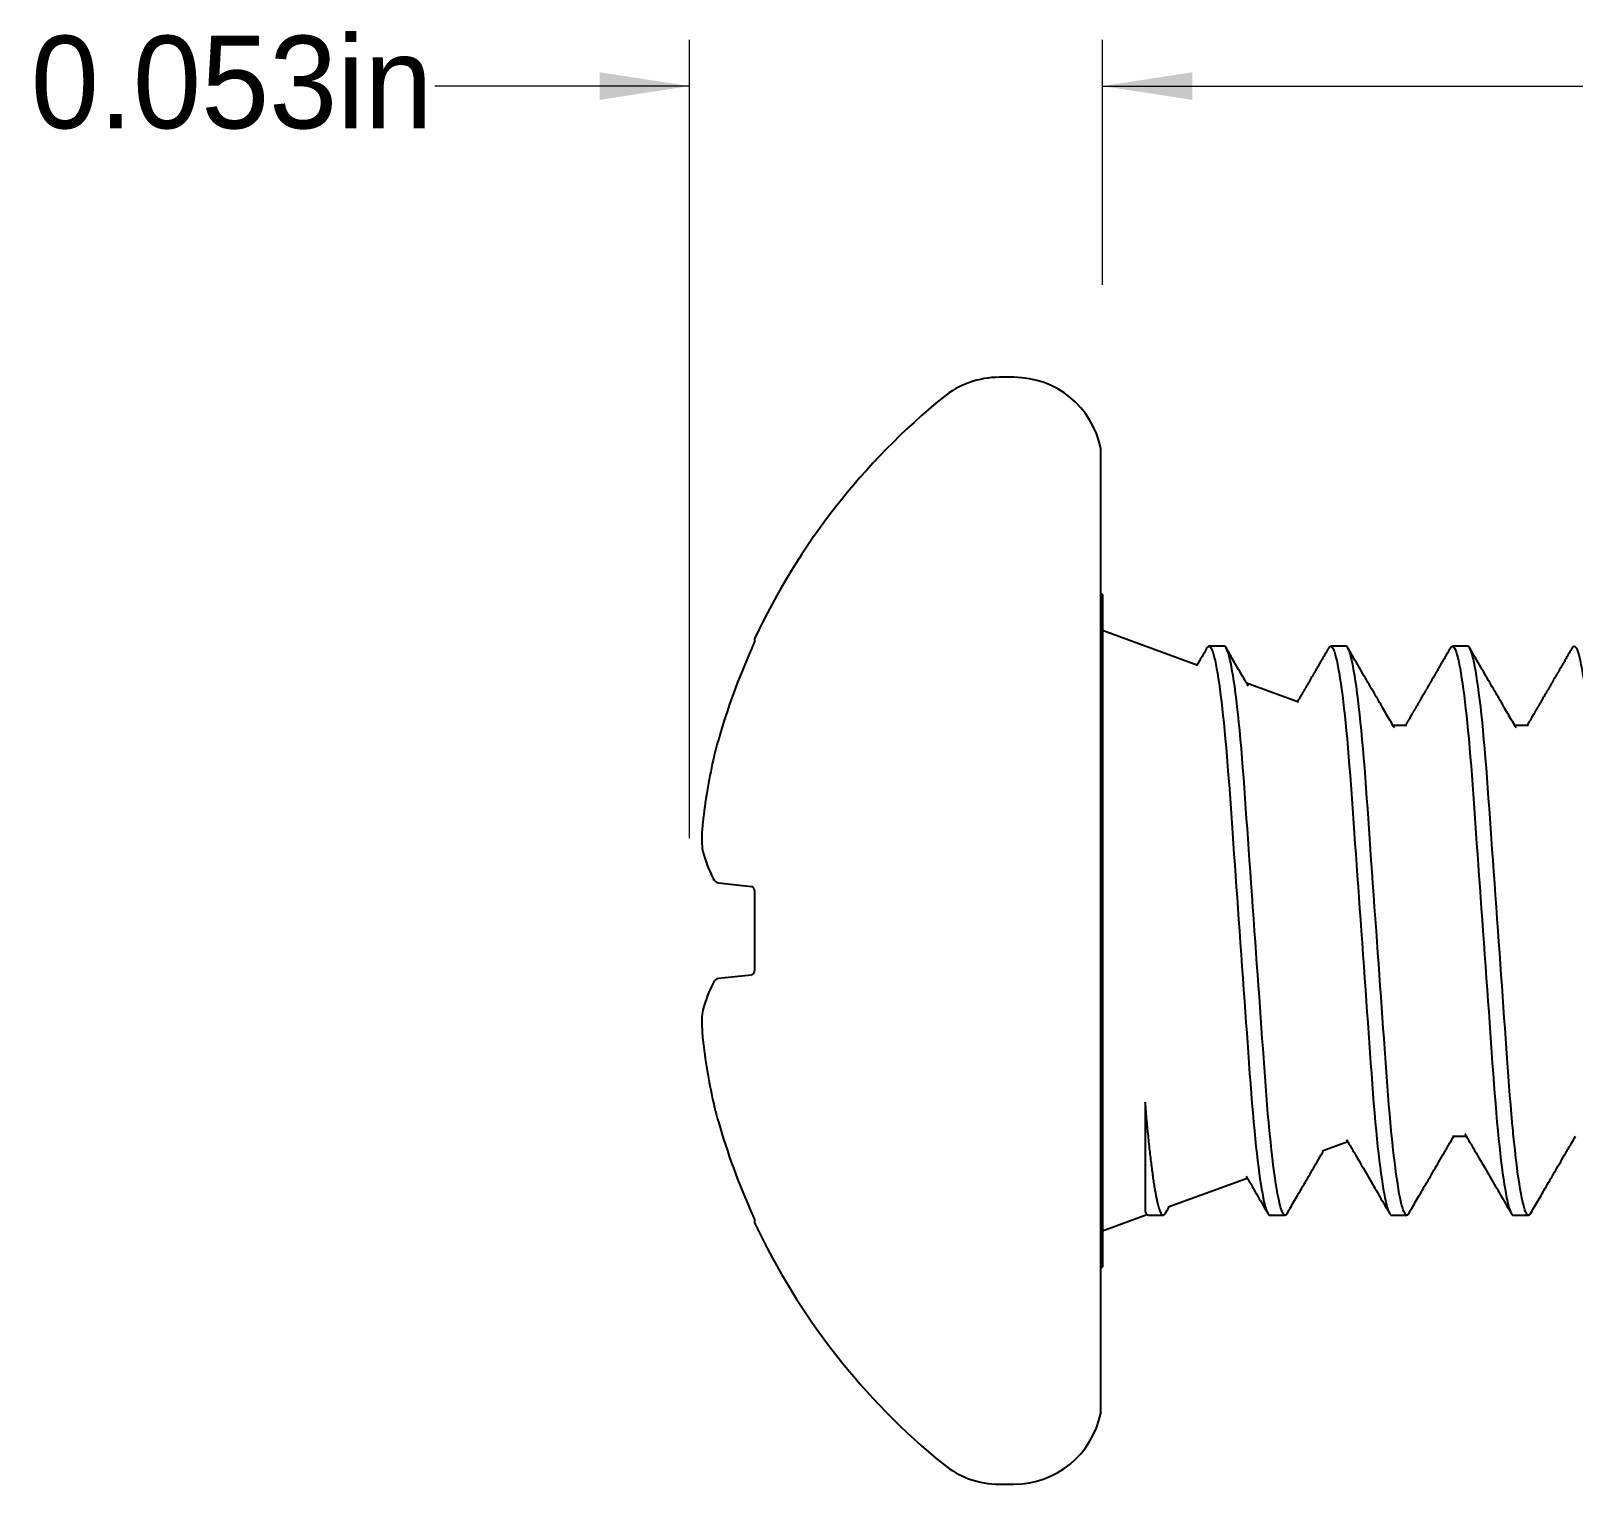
# Model space of a CAD drawing. Header units: inches. Extents: x 0.024 to 1.021, y 0.024 to 0.783.
# Drawn here: x 0.3899 to 0.5879, y 0.3055 to 0.4919 of the extents above; entities that cross this region are included whole.
import ezdxf

# ---------------------------------------------------------------- set-up
doc = ezdxf.new("R2010")
doc.units = ezdxf.units.IN
doc.header["$LTSCALE"] = 0.09496
doc.header["$MEASUREMENT"] = 0
doc.linetypes.add('SLD-Solid', pattern=[0])
doc.styles.add('SLDTEXTSTYLE0', font='ARIAL.TTF', dxfattribs={"width": 0.948})
doc.dimstyles.new('SLDDIMSTYLE0', dxfattribs={"dimtxt": 0.0115222461, "dimasz": 0.0115222461, "dimexe": 0, "dimexo": 0.0625, "dimgap": 0.0028805615, "dimtad": 0, "dimtih": 1, "dimtoh": 1, "dimdec": 3, "dimrnd": 1e-09, "dimdsep": 46, "dimtxsty": 'SLDTEXTSTYLE0', "dimsah": 1, "dimcen": 0.09, "dimadec": 0, "dimazin": 2, "dimtfac": 1, "dimtdec": 3, "dimtofl": 0, "dimtmove": 0, "dimatfit": 3, "dimfxl": 1, "dimfrac": 2, "dimtolj": 1, "dimtzin": 12, "dimarcsym": 0})
doc.dimstyles.new('SLDDIMSTYLE1', dxfattribs={"dimtxt": 0.0115222461, "dimasz": 0.0115222461, "dimexe": 0, "dimexo": 0.0625, "dimgap": 0.0028805615, "dimtad": 0, "dimtih": 1, "dimtoh": 1, "dimdec": 3, "dimrnd": 1e-09, "dimdsep": 46, "dimtxsty": 'SLDTEXTSTYLE0', "dimsah": 1, "dimcen": 0.09, "dimadec": 0, "dimazin": 2, "dimtfac": 1, "dimtdec": 3, "dimtmove": 0, "dimatfit": 0, "dimfxl": 1, "dimfrac": 2, "dimtolj": 1, "dimtzin": 12, "dimarcsym": 0})

# ---------------------------------------------------------------- blocks, each defined once
blk = doc.blocks.new('_D')
at = {"color": 7, "linetype": 'SLD-Solid', "lineweight": 0}
for p, q in [((0.5274577051, 0.4593408086), (0.5274577051, 0.4907699609)), ((0.8399577051, 0.4150751836), (0.8399577051, 0.4907699609)), ((0.5274577051, 0.4848349609), (0.6577738501, 0.4848349609)), ((0.8399577051, 0.4848349609), (0.7096501499, 0.4848349609))]:
    blk.add_line(p, q, dxfattribs=at)
at = {"color": 7, "linetype": 'SLD-Solid', "lineweight": 18}
for points in [[(0.5274577051, 0.4848349609), (0.5389799512, 0.4830623076), (0.5389799512, 0.4866076141)], [(0.8399577051, 0.4848349609), (0.828435459, 0.4866076141), (0.828435459, 0.4830623076)]]:
    blk.add_solid(points, dxfattribs=at)
at = {"color": 7, "linetype": 'SLD-Solid', "lineweight": 18, "insert": (0.6577738501, 0.4912886485), "char_height": 0.01187, "attachment_point": 1, "style": 'SLDTEXTSTYLE0'}
blk.add_mtext('0.313in', dxfattribs=at)
blk = doc.blocks.new('_D_2')
at = {"color": 7, "linetype": 'SLD-Solid', "lineweight": 0}
for p, q in [((0.4744577051, 0.3883408086), (0.4744577051, 0.4907699609)), ((0.5274577051, 0.4593408086), (0.5274577051, 0.4907699609)), ((0.4744577051, 0.4848349609), (0.441780701, 0.4848349609)), ((0.5274577051, 0.4848349609), (0.5496158706, 0.4848349609))]:
    blk.add_line(p, q, dxfattribs=at)
at = {"color": 7, "linetype": 'SLD-Solid', "lineweight": 18}
for points in [[(0.4744577051, 0.4848349609), (0.462935459, 0.4866076141), (0.462935459, 0.4830623076)], [(0.5274577051, 0.4848349609), (0.5389799512, 0.4830623076), (0.5389799512, 0.4866076141)]]:
    blk.add_solid(points, dxfattribs=at)
at = {"color": 7, "linetype": 'SLD-Solid', "lineweight": 18, "insert": (0.3899044013, 0.4912886485), "char_height": 0.01187, "attachment_point": 1, "style": 'SLDTEXTSTYLE0'}
blk.add_mtext('0.053in', dxfattribs=at)

msp = doc.modelspace()

# ---------------------------------------------------------------- linework, layer by layer
at = {"color": 7, "linetype": 'SLD-Solid', "lineweight": 25}
for p, q in [((0.5160977051, 0.4474708086), (0.5142077051, 0.4474708086)), ((0.5272349505, 0.3145922012), (0.5272349505, 0.438349416)), ((0.5274577051, 0.4195963086), (0.5272349505, 0.4198190631)), ((0.5274577051, 0.4195963086), (0.5274577051, 0.3333453086)), ((0.4828090664, 0.4139330452), (0.4828090664, 0.4136318619)), ((0.5397110317, 0.4105109624), (0.5274577051, 0.4149708086)), ((0.5430827051, 0.4129708086), (0.5411295801, 0.4129708086)), ((0.5587077051, 0.4129708086), (0.5567545801, 0.4129708086)), ((0.5743327051, 0.4129708086), (0.5723795801, 0.4129708086)), ((0.5526223816, 0.4058116154), (0.5459637639, 0.408235154)), ((0.5665198571, 0.4028220731), (0.5647462979, 0.4028220731)), ((0.5821448571, 0.4028220731), (0.5803712979, 0.4028220731)), ((0.4781518899, 0.3826003341), (0.4824189695, 0.382151846)), ((0.4828090664, 0.3812116194), (0.4828090664, 0.3717299978)), ((0.4824189695, 0.3707897712), (0.4781518899, 0.3703412831)), ((0.5329526599, 0.3544794357), (0.5329526599, 0.340409875)), ((0.5556710176, 0.3482396146), (0.558933155, 0.3494269355)), ((0.5723792321, 0.3501195441), (0.574153432, 0.3501195441)), ((0.53588804, 0.3410391996), (0.546043533, 0.3447354967)), ((0.4828090664, 0.3393097553), (0.4828090664, 0.339008572)), ((0.5274577051, 0.3379708086), (0.5331713163, 0.340050393)), ((0.5333170801, 0.3399708086), (0.5352702051, 0.3399708086)), ((0.5489420801, 0.3399708086), (0.5508952051, 0.3399708086)), ((0.5645670801, 0.3399708086), (0.5665202051, 0.3399708086)), ((0.5801920801, 0.3399708086), (0.5821452051, 0.3399708086)), ((0.5272349505, 0.3331225541), (0.5274577051, 0.3333453086)), ((0.5142077051, 0.3054708086), (0.5160977051, 0.3054708086))]:
    msp.add_line(p, q, dxfattribs=at)
at = {"color": 7, "linetype": 'SLD-Solid', "lineweight": 25, "flags": 128}
for points in [[(0.5408674301, 0.4127373687), (0.5408731761, 0.4127486002), (0.5409609663, 0.41287285), (0.5410464749, 0.4129465332), (0.5411295801, 0.4129708086), (0.5412194297, 0.412942479), (0.5413120711, 0.4128564193), (0.5414073488, 0.4127111969), (0.541505088, 0.41250563), (0.5416050953, 0.4122388082), (0.5417071597, 0.4119101116), (0.541805072, 0.4115432395), (0.5419044081, 0.4111210766), (0.5420049548, 0.4106438779), (0.5421064894, 0.4101121602), (0.5422087821, 0.4095267035), (0.5423115967, 0.4088885482), (0.5424146935, 0.40819899), (0.5425178301, 0.4074595711), (0.5426207642, 0.4066720692), (0.5427232549, 0.4058384826), (0.5428232539, 0.4049770545), (0.5429223761, 0.4040755582), (0.543020408, 0.4031364082), (0.5431171439, 0.4021621516), (0.5432199268, 0.4010737035), (0.5433207364, 0.3999508812), (0.5434193556, 0.3987972366), (0.5435155842, 0.3976163776), (0.5436092403, 0.3964119351), (0.543700161, 0.3951875326), (0.5437841878, 0.3940138264), (0.5438703338, 0.3928064046), (0.5439588937, 0.3915651493), (0.5440497293, 0.3902919974), (0.5441426875, 0.3889890954), (0.5442376006, 0.387658792), (0.5443342876, 0.3863036272), (0.5444325545, 0.3849263186), (0.5445321959, 0.3835297456), (0.544632996, 0.3821169311), (0.5447329069, 0.3807165797), (0.5448334998, 0.3793066702), (0.5449345501, 0.3778903485), (0.5450358301, 0.3764708086), (0.5451451944, 0.3749379582), (0.5452542696, 0.3734091594), (0.5453627693, 0.3718884281), (0.5454704119, 0.3703797097), (0.5455769233, 0.3688868452), (0.5456820393, 0.3674135397), (0.5457796434, 0.3660455203), (0.5458755818, 0.364700848), (0.5459696659, 0.3633821649), (0.5460617204, 0.3620919291), (0.5461515839, 0.3608324027), (0.5462491113, 0.3594654585), (0.5463435575, 0.3581418145), (0.5464383756, 0.3568480576), (0.5465362661, 0.3555753598), (0.5466370444, 0.3543279355), (0.5467405028, 0.3531100164), (0.5468464106, 0.3519258114), (0.5469545162, 0.3507794657), (0.5470544235, 0.349774075), (0.5471557055, 0.3488062032), (0.5472581353, 0.3478786475), (0.5473614773, 0.3469940526), (0.5474654885, 0.3461548868), (0.5475680537, 0.3453771225), (0.5476707867, 0.3446473144), (0.5477734479, 0.3439671878), (0.5478757981, 0.343338235), (0.547979671, 0.3427504916), (0.5480827268, 0.3422183868), (0.548184725, 0.3417426978), (0.5482854336, 0.3413239213), (0.5483846305, 0.3409622746), (0.5484821052, 0.3406577006), (0.5485776599, 0.340409875), (0.5486724298, 0.340215883), (0.5487648598, 0.3400788131), (0.5488547905, 0.3399975632), (0.5489420801, 0.3399708086), (0.5489420801, 0.3399708086)], [(0.55115743, 0.3402043949), (0.5511516091, 0.340193017), (0.5510638188, 0.3400687672), (0.5509783102, 0.339995084), (0.5508952051, 0.3399708086), (0.550806935, 0.3399981612), (0.5507159665, 0.3400812371), (0.5506224467, 0.3402214017), (0.5505265406, 0.3404197873), (0.5504284307, 0.3406772741), (0.550328316, 0.3409944725), (0.5502322782, 0.3413485329), (0.5501348398, 0.3417560002), (0.5500362019, 0.3422166664), (0.5499365747, 0.3427300791), (0.5498361751, 0.3432955408), (0.5497234837, 0.3439869353), (0.549610424, 0.3447403246), (0.5494973154, 0.3455536911), (0.5493844776, 0.3464246766), (0.5492722279, 0.3473506055), (0.549160878, 0.3483285117), (0.5490507312, 0.3493551697), (0.5489420801, 0.3504271282), (0.5489076412, 0.3507794657), (0.5488048584, 0.3518679137), (0.5487040487, 0.352990736), (0.5486054295, 0.3541443806), (0.5485092009, 0.3553252396), (0.5484155448, 0.3565296821), (0.5483246241, 0.3577540846), (0.5482405973, 0.3589277908), (0.5481544513, 0.3601352126), (0.5480658915, 0.3613764679), (0.5479750559, 0.3626496198), (0.5478820977, 0.3639525218), (0.5477871845, 0.3652828252), (0.5476904975, 0.36663799), (0.5475922306, 0.3680152987), (0.5474925893, 0.3694118716), (0.5473917891, 0.3708246861), (0.5472918782, 0.3722250375), (0.5471912854, 0.373634947), (0.547090235, 0.3750512687), (0.5469889551, 0.3764708086), (0.5468795907, 0.378003659), (0.5467705155, 0.3795324578), (0.5466620158, 0.3810531891), (0.5465543732, 0.3825619075), (0.5464478618, 0.384054772), (0.5463427458, 0.3855280775), (0.5462451417, 0.3868960969), (0.5461492033, 0.3882407692), (0.5460551192, 0.3895594523), (0.5459630647, 0.3908496881), (0.5458732012, 0.3921092146), (0.5457756738, 0.3934761587), (0.5456812276, 0.3947998027), (0.5455864095, 0.3960935596), (0.545488519, 0.3973662574), (0.5453877407, 0.3986136817), (0.5452842824, 0.3998316008), (0.5451783745, 0.4010158058), (0.5450702689, 0.4021621516), (0.5449657462, 0.4032127615), (0.5448597311, 0.4042221908), (0.5447524839, 0.405187251), (0.5446442751, 0.4061049388), (0.5445353837, 0.4069724656), (0.5444260946, 0.4077872851), (0.5443229455, 0.4085052163), (0.5442199418, 0.4091725862), (0.544117325, 0.4097879585), (0.5440153335, 0.4103501479), (0.5439142008, 0.4108582267), (0.5438141539, 0.4113115293), (0.5437154116, 0.4117096531), (0.5436181829, 0.4120524564), (0.5435226654, 0.4123400535), (0.5434290449, 0.4125728068), (0.5433391091, 0.4127486002), (0.5432513188, 0.41287285), (0.5431658102, 0.4129465332), (0.5430827051, 0.4129708086), (0.5430827051, 0.4129708086)], [(0.5564924301, 0.4127373687), (0.5564981761, 0.4127486002), (0.5565859663, 0.41287285), (0.5566714749, 0.4129465332), (0.5567545801, 0.4129708086), (0.5568444297, 0.412942479), (0.5569370711, 0.4128564193), (0.5570323488, 0.4127111969), (0.557130088, 0.41250563), (0.5572300953, 0.4122388082), (0.5573321597, 0.4119101116), (0.557430072, 0.4115432395), (0.5575294081, 0.4111210766), (0.5576299548, 0.4106438779), (0.5577314894, 0.4101121602), (0.5578337821, 0.4095267035), (0.5579365967, 0.4088885482), (0.5580396935, 0.40819899), (0.5581428301, 0.4074595711), (0.5582457642, 0.4066720692), (0.5583482549, 0.4058384826), (0.5584482539, 0.4049770545), (0.5585473761, 0.4040755582), (0.558645408, 0.4031364082), (0.5587421439, 0.4021621516), (0.5588449268, 0.4010737035), (0.5589457364, 0.3999508812), (0.5590443556, 0.3987972366), (0.5591405842, 0.3976163776), (0.5592342403, 0.3964119351), (0.559325161, 0.3951875326), (0.5594091878, 0.3940138264), (0.5594953338, 0.3928064046), (0.5595838937, 0.3915651493), (0.5596747293, 0.3902919974), (0.5597676875, 0.3889890954), (0.5598626006, 0.387658792), (0.5599592876, 0.3863036272), (0.5600575545, 0.3849263186), (0.5601571959, 0.3835297456), (0.560257996, 0.3821169311), (0.5603579069, 0.3807165797), (0.5604584998, 0.3793066702), (0.5605595501, 0.3778903485), (0.5606608301, 0.3764708086), (0.5607701944, 0.3749379582), (0.5608792696, 0.3734091594), (0.5609877693, 0.3718884281), (0.5610954119, 0.3703797097), (0.5612019233, 0.3688868452), (0.5613070393, 0.3674135397), (0.5614046434, 0.3660455203), (0.5615005818, 0.364700848), (0.5615946659, 0.3633821649), (0.5616867204, 0.3620919291), (0.5617765839, 0.3608324027), (0.5618741113, 0.3594654585), (0.5619685575, 0.3581418145), (0.5620633756, 0.3568480576), (0.5621612661, 0.3555753598), (0.5622620444, 0.3543279355), (0.5623655028, 0.3531100164), (0.5624714106, 0.3519258114), (0.5625795162, 0.3507794657), (0.5626794235, 0.349774075), (0.5627807055, 0.3488062032), (0.5628831353, 0.3478786475), (0.5629864773, 0.3469940526), (0.5630904885, 0.3461548868), (0.5631930537, 0.3453771225), (0.5632957867, 0.3446473144), (0.5633984479, 0.3439671878), (0.5635007981, 0.343338235), (0.563604671, 0.3427504916), (0.5637077268, 0.3422183868), (0.563809725, 0.3417426978), (0.5639104336, 0.3413239213), (0.5640096305, 0.3409622746), (0.5641071052, 0.3406577006), (0.5642026599, 0.340409875), (0.5642974298, 0.340215883), (0.5643898598, 0.3400788131), (0.5644797905, 0.3399975632), (0.5645670801, 0.3399708086), (0.5645670801, 0.3399708086)], [(0.56678243, 0.3402043949), (0.5667766091, 0.340193017), (0.5666888188, 0.3400687672), (0.5666033102, 0.339995084), (0.5665202051, 0.3399708086), (0.566431935, 0.3399981612), (0.5663409665, 0.3400812371), (0.5662474467, 0.3402214017), (0.5661515406, 0.3404197873), (0.5660534307, 0.3406772741), (0.565953316, 0.3409944725), (0.5658572782, 0.3413485329), (0.5657598398, 0.3417560002), (0.5656612019, 0.3422166664), (0.5655615747, 0.3427300791), (0.5654611751, 0.3432955408), (0.5653484837, 0.3439869353), (0.565235424, 0.3447403246), (0.5651223154, 0.3455536911), (0.5650094776, 0.3464246766), (0.5648972279, 0.3473506055), (0.564785878, 0.3483285117), (0.5646757312, 0.3493551697), (0.5645670801, 0.3504271282), (0.5645326412, 0.3507794657), (0.5644298584, 0.3518679137), (0.5643290487, 0.352990736), (0.5642304295, 0.3541443806), (0.5641342009, 0.3553252396), (0.5640405448, 0.3565296821), (0.5639496241, 0.3577540846), (0.5638655973, 0.3589277908), (0.5637794513, 0.3601352126), (0.5636908915, 0.3613764679), (0.5636000559, 0.3626496198), (0.5635070977, 0.3639525218), (0.5634121845, 0.3652828252), (0.5633154975, 0.36663799), (0.5632172306, 0.3680152987), (0.5631175893, 0.3694118716), (0.5630167891, 0.3708246861), (0.5629168782, 0.3722250375), (0.5628162854, 0.373634947), (0.562715235, 0.3750512687), (0.5626139551, 0.3764708086), (0.5625045907, 0.378003659), (0.5623955155, 0.3795324578), (0.5622870158, 0.3810531891), (0.5621793732, 0.3825619075), (0.5620728618, 0.384054772), (0.5619677458, 0.3855280775), (0.5618701417, 0.3868960969), (0.5617742033, 0.3882407692), (0.5616801192, 0.3895594523), (0.5615880647, 0.3908496881), (0.5614982012, 0.3921092146), (0.5614006738, 0.3934761587), (0.5613062276, 0.3947998027), (0.5612114095, 0.3960935596), (0.561113519, 0.3973662574), (0.5610127407, 0.3986136817), (0.5609092824, 0.3998316008), (0.5608033745, 0.4010158058), (0.5606952689, 0.4021621516), (0.5605907462, 0.4032127615), (0.5604847311, 0.4042221908), (0.5603774839, 0.405187251), (0.5602692751, 0.4061049388), (0.5601603837, 0.4069724656), (0.5600510946, 0.4077872851), (0.5599479455, 0.4085052163), (0.5598449418, 0.4091725862), (0.559742325, 0.4097879585), (0.5596403335, 0.4103501479), (0.5595392008, 0.4108582267), (0.5594391539, 0.4113115293), (0.5593404116, 0.4117096531), (0.5592431829, 0.4120524564), (0.5591476654, 0.4123400535), (0.5590540449, 0.4125728068), (0.5589641091, 0.4127486002), (0.5588763188, 0.41287285), (0.5587908102, 0.4129465332), (0.5587077051, 0.4129708086), (0.5587077051, 0.4129708086)], [(0.5721174301, 0.4127373687), (0.5721231761, 0.4127486002), (0.5722109663, 0.41287285), (0.5722964749, 0.4129465332), (0.5723795801, 0.4129708086), (0.5724694297, 0.412942479), (0.5725620711, 0.4128564193), (0.5726573488, 0.4127111969), (0.572755088, 0.41250563), (0.5728550953, 0.4122388082), (0.5729571597, 0.4119101116), (0.573055072, 0.4115432395), (0.5731544081, 0.4111210766), (0.5732549548, 0.4106438779), (0.5733564894, 0.4101121602), (0.5734587821, 0.4095267035), (0.5735615967, 0.4088885482), (0.5736646935, 0.40819899), (0.5737678301, 0.4074595711), (0.5738707642, 0.4066720692), (0.5739732549, 0.4058384826), (0.5740732539, 0.4049770545), (0.5741723761, 0.4040755582), (0.574270408, 0.4031364082), (0.5743671439, 0.4021621516), (0.5744699268, 0.4010737035), (0.5745707364, 0.3999508812), (0.5746693556, 0.3987972366), (0.5747655842, 0.3976163776), (0.5748592403, 0.3964119351), (0.574950161, 0.3951875326), (0.5750341878, 0.3940138264), (0.5751203338, 0.3928064046), (0.5752088937, 0.3915651493), (0.5752997293, 0.3902919974), (0.5753926875, 0.3889890954), (0.5754876006, 0.387658792), (0.5755842876, 0.3863036272), (0.5756825545, 0.3849263186), (0.5757821959, 0.3835297456), (0.575882996, 0.3821169311), (0.5759829069, 0.3807165797), (0.5760834998, 0.3793066702), (0.5761845501, 0.3778903485), (0.5762858301, 0.3764708086), (0.5763951944, 0.3749379582), (0.5765042696, 0.3734091594), (0.5766127693, 0.3718884281), (0.5767204119, 0.3703797097), (0.5768269233, 0.3688868452), (0.5769320393, 0.3674135397), (0.5770296434, 0.3660455203), (0.5771255818, 0.364700848), (0.5772196659, 0.3633821649), (0.5773117204, 0.3620919291), (0.5774015839, 0.3608324027), (0.5774991113, 0.3594654585), (0.5775935575, 0.3581418145), (0.5776883756, 0.3568480576), (0.5777862661, 0.3555753598), (0.5778870444, 0.3543279355), (0.5779905028, 0.3531100164), (0.5780964106, 0.3519258114), (0.5782045162, 0.3507794657), (0.5783044235, 0.349774075), (0.5784057055, 0.3488062032), (0.5785081353, 0.3478786475), (0.5786114773, 0.3469940526), (0.5787154885, 0.3461548868), (0.5788180537, 0.3453771225), (0.5789207867, 0.3446473144), (0.5790234479, 0.3439671878), (0.5791257981, 0.343338235), (0.579229671, 0.3427504916), (0.5793327268, 0.3422183868), (0.579434725, 0.3417426978), (0.5795354336, 0.3413239213), (0.5796346305, 0.3409622746), (0.5797321052, 0.3406577006), (0.5798276599, 0.340409875), (0.5799224298, 0.340215883), (0.5800148598, 0.3400788131), (0.5801047905, 0.3399975632), (0.5801920801, 0.3399708086), (0.5801920801, 0.3399708086)], [(0.58240743, 0.3402043949), (0.5824016091, 0.340193017), (0.5823138188, 0.3400687672), (0.5822283102, 0.339995084), (0.5821452051, 0.3399708086), (0.582056935, 0.3399981612), (0.5819659665, 0.3400812371), (0.5818724467, 0.3402214017), (0.5817765406, 0.3404197873), (0.5816784307, 0.3406772741), (0.581578316, 0.3409944725), (0.5814822782, 0.3413485329), (0.5813848398, 0.3417560002), (0.5812862019, 0.3422166664), (0.5811865747, 0.3427300791), (0.5810861751, 0.3432955408), (0.5809734837, 0.3439869353), (0.580860424, 0.3447403246), (0.5807473154, 0.3455536911), (0.5806344776, 0.3464246766), (0.5805222279, 0.3473506055), (0.580410878, 0.3483285117), (0.5803007312, 0.3493551697), (0.5801920801, 0.3504271282), (0.5801576412, 0.3507794657), (0.5800548584, 0.3518679137), (0.5799540487, 0.352990736), (0.5798554295, 0.3541443806), (0.5797592009, 0.3553252396), (0.5796655448, 0.3565296821), (0.5795746241, 0.3577540846), (0.5794905973, 0.3589277908), (0.5794044513, 0.3601352126), (0.5793158915, 0.3613764679), (0.5792250559, 0.3626496198), (0.5791320977, 0.3639525218), (0.5790371845, 0.3652828252), (0.5789404975, 0.36663799), (0.5788422306, 0.3680152987), (0.5787425893, 0.3694118716), (0.5786417891, 0.3708246861), (0.5785418782, 0.3722250375), (0.5784412854, 0.373634947), (0.578340235, 0.3750512687), (0.5782389551, 0.3764708086), (0.5781295907, 0.378003659), (0.5780205155, 0.3795324578), (0.5779120158, 0.3810531891), (0.5778043732, 0.3825619075), (0.5776978618, 0.384054772), (0.5775927458, 0.3855280775), (0.5774951417, 0.3868960969), (0.5773992033, 0.3882407692), (0.5773051192, 0.3895594523), (0.5772130647, 0.3908496881), (0.5771232012, 0.3921092146), (0.5770256738, 0.3934761587), (0.5769312276, 0.3947998027), (0.5768364095, 0.3960935596), (0.576738519, 0.3973662574), (0.5766377407, 0.3986136817), (0.5765342824, 0.3998316008), (0.5764283745, 0.4010158058), (0.5763202689, 0.4021621516), (0.5762157462, 0.4032127615), (0.5761097311, 0.4042221908), (0.5760024839, 0.405187251), (0.5758942751, 0.4061049388), (0.5757853837, 0.4069724656), (0.5756760946, 0.4077872851), (0.5755729455, 0.4085052163), (0.5754699418, 0.4091725862), (0.575367325, 0.4097879585), (0.5752653335, 0.4103501479), (0.5751642008, 0.4108582267), (0.5750641539, 0.4113115293), (0.5749654116, 0.4117096531), (0.5748681829, 0.4120524564), (0.5747726654, 0.4123400535), (0.5746790449, 0.4125728068), (0.5745891091, 0.4127486002), (0.5745013188, 0.41287285), (0.5744158102, 0.4129465332), (0.5743327051, 0.4129708086), (0.5743327051, 0.4129708086)], [(0.5877424301, 0.4127373687), (0.5877481761, 0.4127486002), (0.5878359663, 0.41287285), (0.5879214749, 0.4129465332), (0.5880045801, 0.4129708086), (0.5880944297, 0.412942479), (0.5881870711, 0.4128564193), (0.5882823488, 0.4127111969), (0.588380088, 0.41250563), (0.5884800953, 0.4122388082), (0.5885821597, 0.4119101116), (0.588680072, 0.4115432395), (0.5887794081, 0.4111210766), (0.5888799548, 0.4106438779), (0.5889814894, 0.4101121602), (0.5890837821, 0.4095267035), (0.5891865967, 0.4088885482), (0.5892896935, 0.40819899), (0.5893928301, 0.4074595711), (0.5894957642, 0.4066720692), (0.5895982549, 0.4058384826), (0.5896982539, 0.4049770545), (0.5897973761, 0.4040755582), (0.589895408, 0.4031364082), (0.5899921439, 0.4021621516), (0.5900949268, 0.4010737035), (0.5901957364, 0.3999508812), (0.5902943556, 0.3987972366), (0.5903905842, 0.3976163776), (0.5904842403, 0.3964119351), (0.590575161, 0.3951875326), (0.5906591878, 0.3940138264), (0.5907453338, 0.3928064046), (0.5908338937, 0.3915651493), (0.5909247293, 0.3902919974), (0.5910176875, 0.3889890954), (0.5911126006, 0.387658792), (0.5912092876, 0.3863036272), (0.5913075545, 0.3849263186), (0.5914071959, 0.3835297456), (0.591507996, 0.3821169311), (0.5916079069, 0.3807165797), (0.5917084998, 0.3793066702), (0.5918095501, 0.3778903485), (0.5919108301, 0.3764708086), (0.5920201944, 0.3749379582), (0.5921292696, 0.3734091594), (0.5922377693, 0.3718884281), (0.5923454119, 0.3703797097), (0.5924519233, 0.3688868452), (0.5925570393, 0.3674135397), (0.5926546434, 0.3660455203), (0.5927505818, 0.364700848), (0.5928446659, 0.3633821649), (0.5929367204, 0.3620919291), (0.5930265839, 0.3608324027), (0.5931241113, 0.3594654585), (0.5932185575, 0.3581418145), (0.5933133756, 0.3568480576), (0.5934112661, 0.3555753598), (0.5935120444, 0.3543279355), (0.5936155028, 0.3531100164), (0.5937214106, 0.3519258114), (0.5938295162, 0.3507794657), (0.5939294235, 0.349774075), (0.5940307055, 0.3488062032), (0.5941331353, 0.3478786475), (0.5942364773, 0.3469940526), (0.5943404885, 0.3461548868), (0.5944430537, 0.3453771225), (0.5945457867, 0.3446473144), (0.5946484479, 0.3439671878), (0.5947507981, 0.343338235), (0.594854671, 0.3427504916), (0.5949577268, 0.3422183868), (0.595059725, 0.3417426978), (0.5951604336, 0.3413239213), (0.5952596305, 0.3409622746), (0.5953571052, 0.3406577006), (0.5954526599, 0.340409875), (0.5955474298, 0.340215883), (0.5956398598, 0.3400788131), (0.5957297905, 0.3399975632), (0.5958170801, 0.3399708086), (0.5958170801, 0.3399708086)]]:
    msp.add_lwpolyline(points, dxfattribs=at)
at = {"color": 7, "linetype": 'SLD-Solid', "lineweight": 25}
for centre, radius, start, end in [((0.5142077051, 0.4361108086), 0.0113600000000001, 90, 129.0889732237), ((0.5160977051, 0.4361108086), 0.0113600000000001, 11.3651179796, 90), ((0.5626567628, 0.3764708086), 0.0881990577668194, 129.0889732237, 154.8653845101), ((0.5631709429, 0.3765097387), 0.0884689900037808, 155.8912078535, 163.9465199974), ((0.5502131615, 0.3821951139), 0.0745058496272369, 167.4678435516, 173.7014334505), ((0.4928445536, 0.3910597488), 0.0172591272502293, 194.7873340566, 207.1160456692), ((0.4928445536, 0.3618818684), 0.0172591272502045, 152.8839543308, 165.2126659434), ((0.5502131615, 0.3707465033), 0.0745058496273192, 186.2985665495, 192.5321564484), ((0.5631694036, 0.3764313158), 0.0884673551231766, 196.0534054485, 204.1088667006), ((0.5626567628, 0.3764708086), 0.0881990577668195, 205.1346154899, 230.9110267763), ((0.5160977051, 0.3168308086), 0.0113600000000001, 270, 348.6348820204), ((0.5142077051, 0.3168308086), 0.0113600000000001, 230.9110267763, 270)]:
    msp.add_arc(centre, radius, start, end, dxfattribs=at)
for points, knots in [([(0.482809066408159, 0.4136318618770032), (0.482809066408159, 0.4136173553967681), (0.4828005621538156, 0.4135841354428625), (0.4827846265720992, 0.4135357486456475), (0.4827687143430039, 0.4134874327563263), (0.4827450137508225, 0.4134227961907485), (0.4827157106705202, 0.4133475114068493), (0.4826852929006364, 0.4132693627887248), (0.4826480748814339, 0.4131777630359506), (0.4826070732406135, 0.4130799710311499), (0.4825638977718968, 0.412976994282914), (0.4825153891834127, 0.4128644346203671), (0.4824653749214302, 0.4127511216112426), (0.4824500854647073, 0.4127164816049628), (0.482434579205872, 0.4126815937568145), (0.4824189695475544, 0.4126467140470815)], [0, 0, 0, 0, 8.7349032873e-06, 8.7349032873e-06, 8.7349032873e-06, 1.7448035593e-05, 1.7448035593e-05, 1.7448035593e-05, 2.64932410701e-05, 2.64932410701e-05, 2.64932410701e-05, 3.60257176507e-05, 3.60257176507e-05, 3.60257176507e-05, 3.89047674002e-05, 3.89047674002e-05, 3.89047674002e-05, 3.89047674002e-05]), ([(0.540867485526275, 0.4127389070299425), (0.5407434800692755, 0.4125255029219486), (0.5405086148123552, 0.412121317397661), (0.5401759422410989, 0.4115489780003171), (0.5398826442251274, 0.4110444907097532), (0.5396939109436668, 0.4107199046418586), (0.539602936600344, 0.4105634820369422), (0.5395966121786518, 0.410552607734589)], [0, 0, 0, 0, 0.2928145178395142, 0.5545881497993944, 0.7853375054469064, 0.9850769339194154, 1, 1, 1, 1]), ([(0.5461882891882409, 0.4078495251358984), (0.5461504109715088, 0.4079145566680069), (0.5458991280564612, 0.4083459738351286), (0.5454251589323711, 0.4091604826490622), (0.5447568527759385, 0.4103094088257324), (0.5440600465006192, 0.4115080240868251), (0.5435865196739327, 0.412322926035812), (0.5433448721472661, 0.4127387821802807)], [0, 0, 0, 0, 0.0398763267995268, 0.2645383152650829, 0.4994072220270886, 0.7445403304587774, 1, 1, 1, 1]), ([(0.556492485526275, 0.4127389070299425), (0.5563684801501022, 0.4125255028760243), (0.556133615046267, 0.4121213172647565), (0.5558009414600538, 0.4115489784440932), (0.5555076466350801, 0.4110444893404608), (0.5552537265452824, 0.4106078160904124), (0.5550506824187162, 0.410258696830157), (0.5548934601225871, 0.4099884021402143), (0.5547770031329752, 0.4097882110638873), (0.5546847512978296, 0.4096296423045124), (0.5546153065500734, 0.409510283748535), (0.5545585185224793, 0.4094126836883924), (0.5544887006516195, 0.4092926947094296), (0.554390453234056, 0.4091238581812215), (0.5542589346831955, 0.4088978690039011), (0.5541009587548094, 0.4086264520028924), (0.5539178699652207, 0.4083119367888691), (0.5537142676777498, 0.4079622468198441), (0.5535039907600857, 0.4076011663525582), (0.5532974591275097, 0.4072465920452435), (0.5530688833300289, 0.4068542517388091), (0.5528221825707978, 0.4064309184867547), (0.5526196392362741, 0.4060834339961318), (0.5525110116544643, 0.4058971436898692), (0.5524893691355458, 0.405860027964651)], [0, 0, 0, 0, 0.0930389215272105, 0.1762149080920526, 0.2495332372205102, 0.312998468209255, 0.3666144816661808, 0.4017637263593971, 0.4308623899660388, 0.4539115534869218, 0.4709121007295795, 0.4829128129019751, 0.4964739744715974, 0.523239676524921, 0.5565454720223362, 0.5950352250341386, 0.6416176629405484, 0.6937254555237516, 0.7475626769614935, 0.7991196826489659, 0.8483965691726825, 0.9187157858783107, 0.9838052627834364, 1, 1, 1, 1]), ([(0.5649394852507702, 0.4024915631618247), (0.5647832752811803, 0.4027587770142719), (0.5644614001992004, 0.4033093787517179), (0.5639641327797608, 0.4041606819776676), (0.5634383618357548, 0.4050613802430574), (0.5628840647567541, 0.4060116647472989), (0.5623012568354339, 0.407011581082553), (0.561689945438656, 0.4080611799237582), (0.5610501356643433, 0.4091604765796399), (0.560381859396534, 0.4103094105527025), (0.5596850447331756, 0.4115080236257908), (0.5592115190767379, 0.4123229258800349), (0.5589698721472661, 0.4127387821802807)], [0, 0, 0, 0, 0.078411974148071, 0.1615701012769754, 0.2494908486444223, 0.3421919931218652, 0.4396928427218614, 0.5420144389160081, 0.6491797445048896, 0.7612138199547863, 0.8781439898266734, 1, 1, 1, 1]), ([(0.5721174855262748, 0.4127389070299425), (0.5719934801501022, 0.4125255028760242), (0.5717586150462669, 0.4121213172647564), (0.5714259414600537, 0.4115489784440932), (0.57113264663508, 0.4110444893404607), (0.5708787265452824, 0.4106078160904123), (0.5706756824187162, 0.4102586968301569), (0.5705184601225871, 0.4099884021402142), (0.5704020031329752, 0.4097882110638872), (0.5703097512978296, 0.4096296423045123), (0.5702403065500733, 0.409510283748535), (0.5701835185224797, 0.4094126836883921), (0.570113700651617, 0.409292694709431), (0.570015453234077, 0.4091238581812094), (0.5698839346830913, 0.408897869003961), (0.5697259587553027, 0.4086264520026087), (0.569542869962842, 0.4083119367902368), (0.569339267687877, 0.4079622468140214), (0.5691289907217608, 0.4076011663745931), (0.5689224592610957, 0.4072465919684377), (0.5686938827700759, 0.4068542520607561), (0.5684471855803453, 0.406430916756404), (0.5681863018946338, 0.4059833726830477), (0.5679485179560765, 0.4055755750731731), (0.5677376121491483, 0.4052139728047148), (0.5675848225185323, 0.4049520768722782), (0.5674828696243447, 0.4047773479178091), (0.5674228747371929, 0.404674535964659), (0.5673684769329298, 0.4045813227171369), (0.5673196763315927, 0.4044977063532198), (0.5672731719581413, 0.4044180293916196), (0.5672150646826049, 0.4043184791115037), (0.5671306577098996, 0.4041738848174867), (0.5670085485756791, 0.4039647349404473), (0.5668479372793571, 0.4036896920225715), (0.5666488158247198, 0.4033488024107077), (0.566475568023797, 0.4030522714111058), (0.566368663714847, 0.4028693969829905), (0.5663409992220075, 0.4028220730878471)], [0, 0, 0, 0, 0.0645218104212274, 0.1222037477077073, 0.173049471785049, 0.217062144492109, 0.2542444570020123, 0.2786202006726894, 0.2987999106899684, 0.3147843367199549, 0.3265740916767217, 0.3348964976440031, 0.3443010638354774, 0.3628628821081699, 0.3859602072677565, 0.4126525689828616, 0.4449571483805955, 0.4810935207646808, 0.5184292393885861, 0.5541836450958825, 0.5883568048685902, 0.6371226664539762, 0.6822617418038531, 0.7237692144150728, 0.7605182669676648, 0.7916864681223235, 0.8030266869395661, 0.8133985948781681, 0.8228023404311232, 0.8312380641510277, 0.8387059011821246, 0.8469177124283658, 0.8613692681521962, 0.8824734769051839, 0.910227657692116, 0.9446282789474189, 0.9856710118084316, 1, 1, 1, 1]), ([(0.5805644852507702, 0.4024915631618247), (0.5804082752811802, 0.4027587770142718), (0.5800864001992004, 0.4033093787517178), (0.5795891327797607, 0.4041606819776676), (0.5790633618357548, 0.4050613802430573), (0.5785090647567542, 0.4060116647472988), (0.5779262568354339, 0.407011581082553), (0.577314945438656, 0.4080611799237582), (0.5766751356643434, 0.4091604765796399), (0.576006859396534, 0.4103094105527025), (0.5753100447331757, 0.4115080236257907), (0.5748365190767378, 0.4123229258800349), (0.574594872147266, 0.4127387821802807)], [0, 0, 0, 0, 0.0784119741480617, 0.1615701012769752, 0.2494908486444163, 0.3421919931218539, 0.4396928427218544, 0.5420144389160029, 0.649179744504881, 0.7612138199547779, 0.8781439898266653, 1, 1, 1, 1]), ([(0.587742485526275, 0.4127389070299425), (0.5876184801501022, 0.4125255028760242), (0.5873836150462671, 0.4121213172647565), (0.5870509414600537, 0.4115489784440932), (0.58675764663508, 0.4110444893404608), (0.5865037265452825, 0.4106078160904124), (0.5863006824187162, 0.410258696830157), (0.5861434601225871, 0.4099884021402143), (0.5860270031329752, 0.4097882110638873), (0.5859347512978296, 0.4096296423045124), (0.5858653065500733, 0.4095102837485352), (0.5858085185224797, 0.4094126836883922), (0.585738700651617, 0.4092926947094311), (0.5856404532340771, 0.4091238581812094), (0.5855089346830913, 0.408897869003961), (0.5853509587553027, 0.4086264520026087), (0.585167869962842, 0.4083119367902368), (0.584964267687877, 0.4079622468140214), (0.5847539907217608, 0.4076011663745932), (0.5845474592610959, 0.4072465919684377), (0.5843188827700759, 0.4068542520607562), (0.5840721855803452, 0.406430916756404), (0.5838113018946338, 0.4059833726830477), (0.5835735179560766, 0.4055755750731732), (0.5833626121491483, 0.4052139728047148), (0.5832098225185322, 0.4049520768722782), (0.5831078696243448, 0.4047773479178091), (0.583047874737193, 0.404674535964659), (0.5829934769329299, 0.404581322717137), (0.5829446763315927, 0.4044977063532199), (0.5828981719581413, 0.4044180293916196), (0.5828400646826049, 0.4043184791115037), (0.5827556577098996, 0.4041738848174867), (0.5826335485756791, 0.4039647349404474), (0.5824729372793572, 0.4036896920225716), (0.5822738158247197, 0.4033488024107078), (0.5821005680237971, 0.4030522714111059), (0.581993663714847, 0.4028693969829906), (0.5819659992220074, 0.4028220730878471)], [0, 0, 0, 0, 0.0645218104212291, 0.1222037477076955, 0.1730494717850434, 0.2170621444921037, 0.2542444570020067, 0.2786202006726897, 0.2987999106899576, 0.3147843367199448, 0.3265740916767165, 0.3348964976439913, 0.3443010638354656, 0.3628628821081708, 0.385960207267752, 0.4126525689828556, 0.4449571483805906, 0.4810935207646762, 0.5184292393885801, 0.5541836450958711, 0.5883568048685921, 0.6371226664539765, 0.6822617418038466, 0.7237692144150666, 0.7605182669676596, 0.7916864681223236, 0.8030266869395606, 0.8133985948781746, 0.8228023404311049, 0.8312380641510208, 0.838705901182118, 0.8469177124283662, 0.8613692681521966, 0.8824734769051717, 0.9102276576920973, 0.9446282789474124, 0.9856710118084259, 1, 1, 1, 1]), ([(0.4761570514849609, 0.390369109201743), (0.4760798054083846, 0.3896695997595476), (0.4760334456857179, 0.3890075049429474), (0.4760219178900185, 0.3884379038678529), (0.4760103892263547, 0.3878682599056743), (0.4760333858880721, 0.387375485812508), (0.4760889429277371, 0.3870002011688775), (0.4761079052366712, 0.386872111850339), (0.4761306844527437, 0.3867565679442693), (0.4761570514849608, 0.3866546668622426)], [0, 0, 0, 0, 5.82520486572e-05, 5.82520486572e-05, 5.82520486572e-05, 0.0001165100770556, 0.0001165100770556, 0.0001165100770556, 0.000136144024328, 0.000136144024328, 0.000136144024328, 0.000136144024328]), ([(0.4824189695475544, 0.3821518459864266), (0.4824716799799029, 0.3821463058967441), (0.4825236894681435, 0.3821185641171843), (0.4825707022335703, 0.3820708051578971), (0.482617740399533, 0.3820230203949129), (0.4826611119474223, 0.3819537720648587), (0.4826968323283207, 0.3818682813930555), (0.4827318475190076, 0.3817844784743896), (0.4827605151110549, 0.3816824821529991), (0.482779722648578, 0.3815708815313014), (0.4827987824036189, 0.3814601395629771), (0.4828090664081585, 0.3813363096343977), (0.4828090664081586, 0.3812116193962667)], [0, 0, 0, 0, 9.8417536956e-06, 9.8417536956e-06, 9.8417536956e-06, 1.96936880627e-05, 1.96936880627e-05, 1.96936880627e-05, 2.9355944378e-05, 2.9355944378e-05, 2.9355944378e-05, 3.89541150333e-05, 3.89541150333e-05, 3.89541150333e-05, 3.89541150333e-05]), ([(0.4828090664081585, 0.3717299978078824), (0.4828090664081585, 0.3716162881265114), (0.4828005621538156, 0.3715034032364478), (0.4827846265720992, 0.3714007138762544), (0.4827687143430039, 0.3712981750010417), (0.4827450137508223, 0.3712029944860014), (0.4827157106705202, 0.3711219057942889), (0.4826852929006364, 0.3710377324876175), (0.4826480748814339, 0.3709665141064166), (0.4826070732406135, 0.3709129120351639), (0.4825638977718968, 0.3708564680855021), (0.4825153891834127, 0.3708180516734188), (0.4824653749214302, 0.3708003602407163), (0.4824500854647073, 0.370794951935486), (0.482434579205872, 0.3707914118589201), (0.4824189695475544, 0.3707897712177198)], [0, 0, 0, 0, 8.7349032873e-06, 8.7349032873e-06, 8.7349032873e-06, 1.7448035593e-05, 1.7448035593e-05, 1.7448035593e-05, 2.64932410701e-05, 2.64932410701e-05, 2.64932410701e-05, 3.60257176507e-05, 3.60257176507e-05, 3.60257176507e-05, 3.89047674002e-05, 3.89047674002e-05, 3.89047674002e-05, 3.89047674002e-05]), ([(0.4761570514849608, 0.3662869503419039), (0.4760798054083845, 0.3659884162209378), (0.4760334456857179, 0.3655671227017458), (0.4760219178900185, 0.365057392613733), (0.4760103892263547, 0.3645476241465139), (0.4760333858880721, 0.3639353842153801), (0.4760889429277371, 0.3632716328345889), (0.4761079052366712, 0.3630450862292653), (0.4761306844527437, 0.3628112772553682), (0.4761570514849608, 0.3625725080024035)], [0, 0, 0, 0, 5.82520486572e-05, 5.82520486572e-05, 5.82520486572e-05, 0.0001165100770556, 0.0001165100770556, 0.0001165100770556, 0.000136144024328, 0.000136144024328, 0.000136144024328, 0.000136144024328]), ([(0.5355324299754742, 0.340204394935156), (0.5355304888025642, 0.3402005721565338), (0.5354987909941967, 0.3401381492247283), (0.5354389272168001, 0.340064190360941), (0.5353531907274298, 0.3399861668535445), (0.5352685249704109, 0.3399624745574965), (0.5351820333174718, 0.3399890669265412), (0.5350909553376649, 0.3400722395639392), (0.5349974609098626, 0.3402123862684312), (0.534901544278282, 0.3404107862366572), (0.5348034343639907, 0.3406682784269869), (0.5347052403857016, 0.3409793915728188), (0.534607278508133, 0.3413405472512591), (0.5345098393166887, 0.341748018656423), (0.5344112012140904, 0.3422086870314267), (0.5343115736745592, 0.3427221018923556), (0.534207279926328, 0.3433094961829791), (0.5340984829774997, 0.3439769969423153), (0.5339854239693618, 0.3447303822790375), (0.5338723158110027, 0.3455437451717176), (0.5337594784241176, 0.346414727214578), (0.5336472290099564, 0.3473406528517014), (0.5335358786731075, 0.3483185620708159), (0.533425732732973, 0.3493452118100689), (0.5333415427125536, 0.350175831469048), (0.5332595758631619, 0.3510144280936689), (0.5331798523601418, 0.3518585899046597), (0.5330790545019114, 0.3529816708421624), (0.5330036594302717, 0.3538625255770269), (0.5329619081389749, 0.3543675653959425), (0.5329526598995266, 0.3544794356886005)], [0, 0, 0, 0, 0.0023346405070184, 0.0381228210069049, 0.0736067578799099, 0.1087664573771388, 0.1460882261225014, 0.1837737696232461, 0.2217990618439821, 0.260138565932215, 0.2987653092423299, 0.3376509737966272, 0.374525488260847, 0.4115782255756739, 0.4487827090763289, 0.4861117832663667, 0.5235377288689811, 0.5653869501565998, 0.6072821434409846, 0.6491834422595115, 0.6910509449612042, 0.7328449444766387, 0.7745261552700318, 0.816055934221852, 0.8573964923538083, 0.8705927695643799, 0.9102794417285519, 0.9497122982638813, 0.9888608784899408, 0.9999999999999999, 0.9999999999999999, 0.9999999999999999, 0.9999999999999999]), ([(0.5739603385205179, 0.3504499879414792), (0.5741980233287719, 0.3500433334125537), (0.5745579262440683, 0.3494275761348639), (0.5754162071306962, 0.3479575175785535), (0.5764990714418298, 0.3461005383954875), (0.5776398144285978, 0.3441412490720515), (0.5787716760954982, 0.3421957178304232), (0.5794412669474936, 0.3410436079890423), (0.5799299855262751, 0.3402027101742029)], [0, 0, 0, 0, 0.1191492747130841, 0.1804161218365824, 0.4306327120644662, 0.6629047134122396, 0.7539620965787812, 0.9999999999999999, 0.9999999999999999, 0.9999999999999999, 0.9999999999999999]), ([(0.5587767500816019, 0.3496945935572427), (0.5588672626334539, 0.3495397226889854), (0.5590799849631292, 0.3491757456358537), (0.5597911739760926, 0.3479575039010564), (0.5608740838694678, 0.3461005435223467), (0.5620148133566304, 0.3441412486298255), (0.5631466766217822, 0.3421957180475347), (0.5638162671695456, 0.3410436080806469), (0.564304985526275, 0.3402027101742029)], [0, 0, 0, 0, 0.0489903984451729, 0.1151370884560819, 0.3852831789840921, 0.6360554121364793, 0.7343654244891629, 1, 1, 1, 1]), ([(0.5667823721472661, 0.3402028350238648), (0.5669363321052577, 0.3404677858167647), (0.5672541996529673, 0.3410148063531523), (0.5677460985135042, 0.3418610028490517), (0.5682679899007957, 0.3427584945473851), (0.5688198917132462, 0.3437071947828652), (0.569401805256772, 0.3447069975088695), (0.5700137382409256, 0.3457577721444763), (0.5706556920260937, 0.3468593699006425), (0.5713276894758091, 0.3480115817788212), (0.5719653348356104, 0.3491040624687965), (0.5723791825578146, 0.3498121386554448), (0.5725588511473905, 0.3501195441162984)], [0, 0, 0, 0, 0.0801275399936279, 0.1654322654670762, 0.2559072221577919, 0.3515450893297606, 0.4523382704827035, 0.558278983155214, 0.6693593498255349, 0.7855714913634425, 0.9069076241222206, 1, 1, 1, 1]), ([(0.5824073721472661, 0.3402028350238648), (0.5825613321052577, 0.3404677858167647), (0.5828791996529672, 0.3410148063531523), (0.5833710985135041, 0.3418610028490517), (0.5838929899007956, 0.3427584945473851), (0.5844448917132463, 0.3437071947828652), (0.585026805256772, 0.3447069975088695), (0.5856387382409257, 0.3457577721444763), (0.5862806920260938, 0.3468593699006425), (0.5869526894758091, 0.3480115817788212), (0.5875903348356104, 0.3491040624687965), (0.5880041825578146, 0.3498121386554449), (0.5881838511473905, 0.3501195441162984)], [0, 0, 0, 0, 0.0801275399936356, 0.1654322654670708, 0.2559072221577932, 0.3515450893297558, 0.4523382704827051, 0.5582789831552095, 0.6693593498255386, 0.785571491363442, 0.9069076241222257, 1, 1, 1, 1]), ([(0.5511573721472661, 0.3402028350238648), (0.5513113321066566, 0.3404677858151984), (0.5516291996572541, 0.3410148063483522), (0.5521210984945876, 0.3418610028702327), (0.5526429899782193, 0.3427584944606939), (0.5531948913994141, 0.343707195134263), (0.5537768065228693, 0.3447069960912206), (0.5543887331533626, 0.3457577778410199), (0.55503071239645, 0.3468593470919584), (0.5555312205325525, 0.3477177367578678), (0.5558178693084304, 0.3482087461696504), (0.5558803752723606, 0.3483158145375103)], [0, 0, 0, 0, 0.0979579203376432, 0.2022450793221151, 0.312852975193696, 0.4297726581695653, 0.5529948413383173, 0.6825100104463553, 0.8183085350264462, 0.9603807826449422, 1, 1, 1, 1]), ([(0.5459110373094298, 0.3449630503169849), (0.5461642364563585, 0.3445282938641195), (0.5465985863922683, 0.3437824918354436), (0.547521647698155, 0.3421957015448115), (0.5481912549659723, 0.3410436011177515), (0.548679985526275, 0.3402027101742029)], [0, 0, 0, 0, 0.2740781261644493, 0.4701667362542543, 1, 1, 1, 1]), ([(0.5355323721472661, 0.3402028350238648), (0.5356863203639757, 0.3404677852182473), (0.5358599648716101, 0.3407666334091167), (0.5360336907469413, 0.3410654858640909), (0.5360533962673079, 0.3410993843442501)], [0, 0, 0, 0, 0.8865711838899366, 1, 1, 1, 1]), ([(0.4824189695475544, 0.3402949031570652), (0.482471679979903, 0.3401771219383601), (0.4825236894681435, 0.3400581200981034), (0.4825707022335703, 0.3399477100467201), (0.482617740399533, 0.3398372403418694), (0.4826611119474223, 0.3397322261249192), (0.4826968323283207, 0.339642143231185), (0.4827318475190076, 0.3395538387500345), (0.4827605151110549, 0.3394773240775112), (0.482779722648578, 0.3394205522016748), (0.482798782403619, 0.33936421712773), (0.4828090664081586, 0.3393256626487813), (0.4828090664081586, 0.339309755327143)], [0, 0, 0, 0, 9.8417536956e-06, 9.8417536956e-06, 9.8417536956e-06, 1.96936880627e-05, 1.96936880627e-05, 1.96936880627e-05, 2.9355944378e-05, 2.9355944378e-05, 2.9355944378e-05, 3.89541150334e-05, 3.89541150334e-05, 3.89541150334e-05, 3.89541150334e-05])]:
    msp.add_open_spline(points, degree=3, knots=knots, dxfattribs=at)
for points in [[(0.4781518899305209, 0.4009744647471566), (0.4778928109033311, 0.4000741766852547), (0.4776694513929999, 0.3992030138159532), (0.477482459948404, 0.3983619528400854)], [(0.477482459948404, 0.383193138850955), (0.4776694513929999, 0.3828234870924291), (0.4778928109033311, 0.3826275644294189), (0.4781518899305209, 0.3826003341263928)], [(0.4781518899305209, 0.3703412830777538), (0.4778928109033311, 0.3703140527747277), (0.4776694513929999, 0.3701181301117175), (0.477482459948404, 0.3697484783531915)], [(0.477482459948404, 0.3545796643640614), (0.4776694513929999, 0.3537386033881935), (0.4778928109033311, 0.3528674405188919), (0.4781518899305209, 0.35196715245699)], [(0.5333170800606237, 0.3399708086020721), (0.5332025122144247, 0.3399708086020721), (0.533080503341521, 0.340112860252361), (0.5329526598995296, 0.3404098750125628)]]:
    msp.add_open_spline(points, degree=3, dxfattribs=at)

# ---------------------------------------------------------------- dimensions: what is measured, and where the dimension line sits
at = {"color": 7, "linetype": 'SLD-Solid', "lineweight": 18}
for base, p1, p2, dimstyle, picture, middle in [((0.5274577051, 0.4848349609), (0.4744577051, 0.3764708086), (0.5274577051, 0.4474708086), 'SLDDIMSTYLE1', '_D_2', (0.4158425512, 0.4848349609)), ((0.8399577051, 0.4848349609), (0.5274577051, 0.4474708086), (0.8399577051, 0.4032051836), 'SLDDIMSTYLE0', '_D', (0.683712, 0.4848349609))]:
    dim = msp.add_linear_dim(base=base, p1=p1, p2=p2, dimstyle=dimstyle, dxfattribs=at)
    dim.commit()
    dim.dimension.update_dxf_attribs({"geometry": picture, "text_midpoint": middle, "dimtype": 160})

doc.saveas('drawing.dxf')
